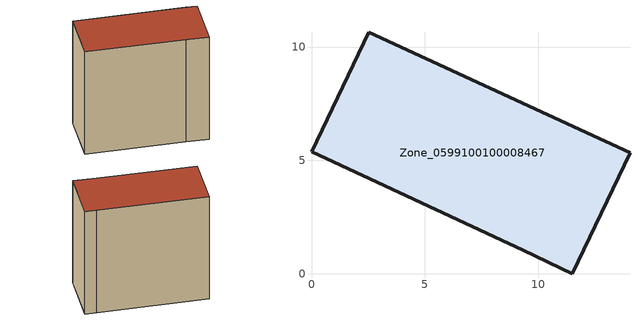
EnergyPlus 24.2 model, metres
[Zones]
Zone_0599100100008467
 floor ground (C_G): 2.52,10.65 12.98,5.85 14.06,5.33 11.5,0 9.34,1.04 0,5.39 z0
 wall outside (C_F): 12.98,5.85 2.52,10.65 0,5.39 9.34,1.04 11.5,0 14.06,5.33 12.98,5.85 z0:12.03
 roof outside (C_R): 14.06,5.33 12.98,5.85 2.52,10.65 0,5.39 9.34,1.04 11.5,0 z12.03
[BUILDING]
Pand.0599100100008467: North Axis=0; Terrain=City; Loads Convergence Tolerance Value=0.04; Temperature Convergence Tolerance Value=0.4; Solar Distribution=FullExterior; Maximum Number of Warmup Days=25; Minimum Number of Warmup Days=1
[Site:Location]
Rotterdam.The.Hague.AP_ZH_NLD Design_Conditions: Latitude=51.96; Longitude=4.45; Time Zone=1; Elevation=-4.5
[SITE:GROUNDTEMPERATURE:BUILDINGSURFACE]
18, 18, 18, 18, 18, 18, 18, 18, 18, 18, 18, 18
[MATERIAL] Thermal Absorptance=0.9; Solar Absorptance=0.7; Visible Absorptance=0.7
Name | Roughness | Thickness | Conductivity | Density | Specific Heat
G.TI.2015-2018 | MediumSmooth | 0.15 | 0.0428571 | 540 | 1210
F.TI.2015-2018 | Rough | 0.3 | 0.0666667 | 1920 | 840
R.TI.2015-2018 | MediumRough | 0.2 | 0.0333333 | 1500 | 1000
[CONSTRUCTION]
C_G: G.TI.2015-2018
C_F: F.TI.2015-2018
C_R: R.TI.2015-2018
[ZONE]
Zone_0599100100008467: Type=1; Multiplier=1; Ceiling Height=Autocalculate; Volume=Autocalculate; Floor Area=autocalculate; Part of Total Floor Area=Yes
[ZONEINFILTRATION:DESIGNFLOWRATE]
Infil_Zone_0599100100008467: Zone or ZoneList or Space or SpaceList=Zone_0599100100008467; Schedule=AlwaysOn; Design Flow Rate Calculation Method=Flow/Area; Flow Rate per Floor Area=0.0015; Constant Term Coefficient=1; Temperature Term Coefficient=0; Velocity Term Coefficient=0; Velocity Squared Term Coefficient=0
[HVACTEMPLATE:ZONE:IDEALLOADSAIRSYSTEM]
Zone_0599100100008467: Maximum Heating Supply Air Temperature=50; Minimum Cooling Supply Air Temperature=13; Maximum Heating Supply Air Humidity Ratio=0.0156; Minimum Cooling Supply Air Humidity Ratio=0.0077; Heating Limit=NoLimit; Cooling Limit=NoLimit; Dehumidification Control Type=ConstantSensibleHeatRatio; Cooling Sensible Heat Ratio=0.7; Dehumidification Setpoint=60; Humidification Control Type=None; Humidification Setpoint=30; Outdoor Air Method=None; Outdoor Air Flow Rate per Person=0.00944; Outdoor Air Flow Rate per Zone Floor Area=0; Outdoor Air Flow Rate per Zone=0; Demand Controlled Ventilation Type=None; Outdoor Air Economizer Type=NoEconomizer; Heat Recovery Type=None; Sensible Heat Recovery Effectiveness=0.7; Latent Heat Recovery Effectiveness=0.65
[ZONECONTROL:THERMOSTAT]
ThermostatControl_Zone_0599100100008467: Zone or ZoneList=Zone_0599100100008467; Control Type Schedule=DualSetpointControlType; Control 1=Thermostat_Zone_0599100100008467; Temperature Difference Between Cutout And Setpoint=0
[THERMOSTATSETPOINT:DUALSETPOINT]
Thermostat_Zone_0599100100008467: Heating Setpoint Temperature Schedule=HeatingSetpoint_Zone_0599100100008467; Cooling Setpoint Temperature Schedule=CoolingSetpoint_Zone_0599100100008467
[SCHEDULE:COMPACT]
HeatingSetpoint_Zone_0599100100008467: Through: 12/31, For: AllDays, Until: 24:00, 21
CoolingSetpoint_Zone_0599100100008467: Through: 12/31, For: AllDays, Until: 24:00, 24
DualSetpointControlType: Through: 12/31, For: AllDays, Until: 24:00, 4
AlwaysOn: Through: 12/31, For: AllDays, Until: 24:00, 1
